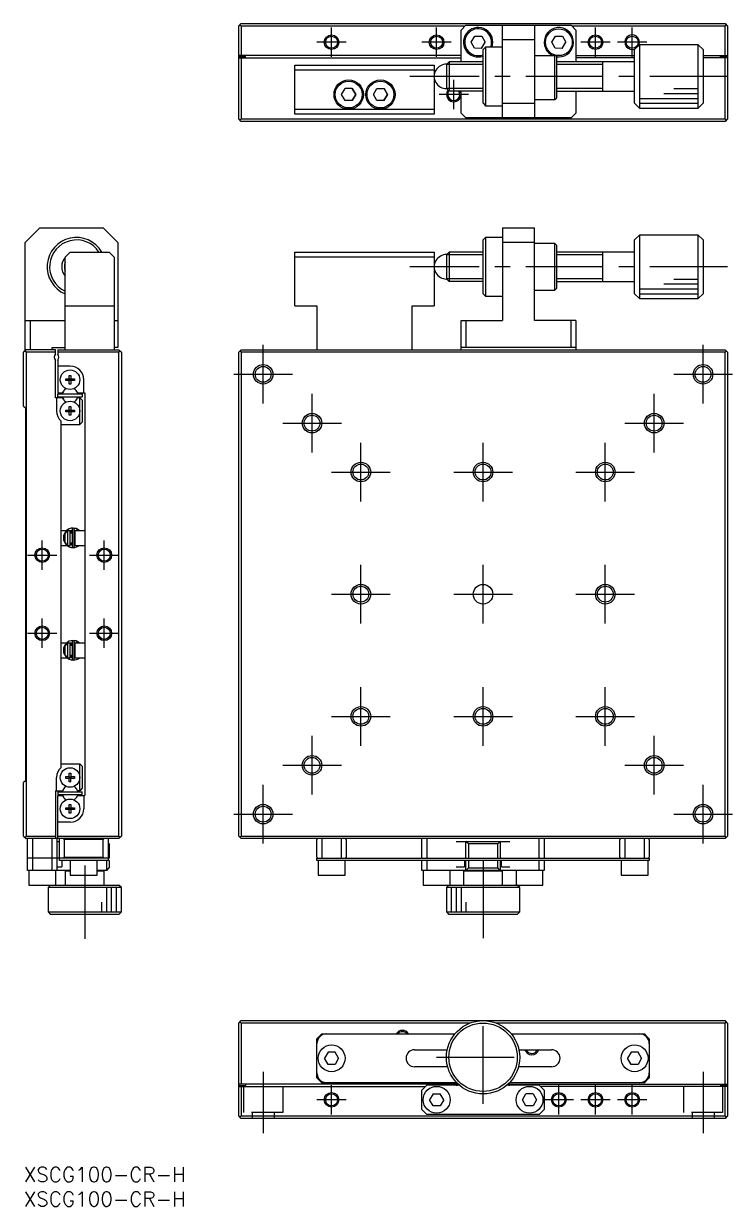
# Model space of a CAD drawing. Extents: x 0 to 313, y -8 to 234.
# Drawn here: x 0 to 145, y -8 to 234 of the extents above; entities that cross this region are included whole.
import ezdxf

# ---------------------------------------------------------------- set-up
doc = ezdxf.new("R2010")
doc.units = 0
doc.header["$LTSCALE"] = 0.5
doc.linetypes.add('CENTER', pattern=[50.8, 31.75, -6.35, 6.35, -6.35])
doc.linetypes.add('DASHED', pattern=[19.05, 12.7, -6.35])
for name, color, linetype in [('MSM_CENTER', 1, 'CENTER'), ('MSM_CONTINUOUS', 7, 'CONTINUOUS'), ('MSM_DASHED', 4, 'DASHED'), ('MSM_NARROW', 5, 'CONTINUOUS'), ('MSM_PART_NUMBER', 7, 'CONTINUOUS')]:
    doc.layers.add(name, color=color, linetype=linetype)
doc.styles.get("Standard").update_dxf_attribs({"font": 'txt.shx', "height": 3, "bigfont": 'bigfont.shx'})

# ---------------------------------------------------------------- blocks, each defined once
blk = doc.blocks.new('*U2')
at = {"layer": 'MSM_PART_NUMBER'}
blk.add_text('XSCG100-CR-H', height=3, dxfattribs=at).set_placement((0, -3))
blk = doc.blocks.new('*U3')
at = {"layer": 'MSM_PART_NUMBER'}
blk.add_text('XSCG100-CR-H', height=3, dxfattribs=at).set_placement((0, -8))

msp = doc.modelspace()

# ---------------------------------------------------------------- linework, layer by layer
at = {"layer": 'MSM_CENTER'}
for p, q in [((62.999999, 227.199999), (62.999999, 233.200001)), ((84.499999, 227.199999), (84.499999, 233.200001)), ((116.999999, 227.199999), (116.999999, 233.200001)), ((124.499999, 227.199999), (124.499999, 233.200001)), ((66.000002, 230.2), (59.999998, 230.2)), ((87.500002, 230.2), (81.499998, 230.2)), ((120.000001, 230.2), (113.999998, 230.2)), ((127.500001, 230.2), (121.499998, 230.2)), ((144, 223.2), (79, 223.2)), ((87.999999, 216.499999), (87.999999, 222.500001)), ((91.000002, 219.5), (84.999999, 219.5)), ((144, 184.25), (79, 184.25)), ((49, 156.25), (49, 168.25)), ((139, 156.25), (139, 168.25)), ((43, 162.25), (55, 162.25)), ((133, 162.25), (145, 162.25)), ((59, 146.25), (59, 158.25)), ((129, 146.25), (129, 158.25)), ((53, 152.25), (65, 152.25)), ((123, 152.25), (135, 152.25)), ((69, 136.25), (69, 148.25)), ((94, 136.25), (94, 148.25)), ((119, 136.25), (119, 148.25)), ((63, 142.25), (75, 142.25)), ((88, 142.25), (100, 142.25)), ((113, 142.25), (125, 142.25)), ((3.8, 122.249999), (3.8, 128.250001)), ((16.5, 122.249999), (16.5, 128.250001)), ((0.799998, 125.25), (6.800001, 125.25)), ((13.499998, 125.25), (19.500001, 125.25)), ((69, 111.25), (69, 123.25)), ((94, 111.25), (94, 123.25)), ((119, 111.25), (119, 123.25)), ((63, 117.25), (75, 117.25)), ((88, 117.25), (100, 117.25)), ((113, 117.25), (125, 117.25)), ((3.8, 106.249999), (3.8, 112.250001)), ((16.5, 106.249999), (16.5, 112.250001)), ((0.799998, 109.25), (6.800001, 109.25)), ((13.499998, 109.25), (19.500001, 109.25)), ((69, 86.25), (69, 98.25)), ((94, 86.25), (94, 98.25)), ((119, 86.25), (119, 98.25)), ((63, 92.25), (75, 92.25)), ((88, 92.25), (100, 92.25)), ((113, 92.25), (125, 92.25)), ((59, 76.25), (59, 88.25)), ((129, 76.25), (129, 88.25)), ((53, 82.25), (65, 82.25)), ((123, 82.25), (135, 82.25)), ((49, 66.25), (49, 78.25)), ((139, 66.25), (139, 78.25)), ((43, 72.25), (55, 72.25)), ((133, 72.25), (145, 72.25)), ((12.5, 61.75), (12.5, 46.75)), ((94, 62.75), (94, 46.75)), ((94, 13), (94, 32)), ((84.5, 22.5), (103.5, 22.5)), ((49, 19.5), (49, 7)), ((139, 19.5), (139, 7)), ((62.999999, 10.799999), (62.999999, 16.800001)), ((109.499999, 10.799999), (109.499999, 16.800001)), ((116.999999, 10.799999), (116.999999, 16.800001)), ((124.499999, 10.799999), (124.499999, 16.800001)), ((66.000002, 13.8), (59.999998, 13.8)), ((112.500001, 13.8), (106.499998, 13.8)), ((120.000001, 13.8), (113.999998, 13.8)), ((127.500001, 13.8), (121.499998, 13.8))]:
    msp.add_line(p, q, dxfattribs=at)
at = {"layer": 'MSM_CONTINUOUS'}
for p, q in [((44, 233.5), (44.5, 234)), ((44, 214.5), (44, 233.5)), ((44.25, 233.75), (44.5, 233.5)), ((44.5, 234), (143.5, 234)), ((44.5, 233.5), (44.5, 227.5)), ((90.3, 233.5), (44.5, 233.5)), ((90.5, 233.7), (89.5, 232.7)), ((89.5, 226.2), (89.5, 232.7)), ((90.5, 233.7), (112, 233.7)), ((98, 214.7), (98, 233.7)), ((104.5, 233.7), (104.5, 214.7)), ((113, 232.7), (112, 233.7)), ((143.5, 233.5), (112.2, 233.5)), ((113, 232.7), (113, 226.2)), ((143.5, 234), (144, 233.5)), ((143.5, 233.5), (143.75, 233.75)), ((143.5, 227.5), (143.5, 233.5)), ((144, 233.5), (144, 214.5)), ((91.556684, 230.213072), (92.289662, 231.456485)), ((92.267021, 228.956587), (91.556684, 230.213072)), ((92.289662, 231.456485), (93.732979, 231.443413)), ((93.710338, 228.943515), (94.443316, 230.186928)), ((93.732979, 231.443413), (94.443316, 230.186928)), ((104.5, 230.7), (98, 230.7)), ((108.056684, 230.213072), (108.789662, 231.456485)), ((108.767021, 228.956587), (108.056684, 230.213072)), ((108.789662, 231.456485), (110.232979, 231.443413)), ((110.210338, 228.943515), (110.943316, 230.186928)), ((110.232979, 231.443413), (110.943316, 230.186928)), ((89.5, 227.5), (44, 227.5)), ((93.710338, 228.943515), (92.267021, 228.956587)), ((94.5, 229.2), (94, 228.7)), ((94, 217.7), (94, 228.7)), ((94.5, 229.2), (94.5, 217.2)), ((98, 229.2), (94.5, 229.2)), ((110.210338, 228.943515), (108.767021, 228.956587)), ((113, 227.5), (125, 227.5)), ((126, 229.7), (125, 228.7)), ((125, 217.7), (125, 228.7)), ((126, 229.7), (126, 216.7)), ((138, 229.7), (126, 229.7)), ((138, 216.7), (138, 229.7)), ((139, 228.7), (138, 229.7)), ((139, 228.7), (139, 217.7)), ((139, 227.5), (144, 227.5)), ((44, 227.25), (45.4, 227.25)), ((44, 227), (89.5, 227)), ((44.5, 227), (44.5, 214.5)), ((45.4, 227), (45.4, 227.25)), ((55.5, 225.5), (84, 225.5)), ((55.5, 215.5), (55.5, 225.5)), ((84, 225.5), (84, 215.5)), ((86.5, 225.6585), (87.0415, 226.2)), ((86.5, 225.6585), (86.5, 220.7415)), ((87.0415, 226.2), (87.0415, 220.2)), ((94, 226.2), (87.0415, 226.2)), ((104.5, 227.45), (109, 227.45)), ((108.7, 218.45), (108.7, 227.45)), ((109, 227.45), (109, 218.75)), ((125, 226.2), (109, 226.2)), ((125, 227), (113, 227)), ((118.5, 220.199995), (118.5, 226.200005)), ((144, 227), (139, 227)), ((144, 227.25), (142.6, 227.25)), ((142.6, 227), (142.6, 227.25)), ((143.5, 214.5), (143.5, 227)), ((84, 224.5), (55.5, 224.5)), ((65.056684, 219.513072), (65.789663, 220.756485)), ((67.232979, 220.743413), (65.789663, 220.756485)), ((67.232979, 220.743413), (67.943317, 219.486928)), ((67.943316, 219.486928), (67.232979, 220.743413)), ((71.556684, 219.513072), (72.289663, 220.756485)), ((72.289663, 220.756485), (73.732979, 220.743413)), ((73.732979, 220.743413), (74.443317, 219.486928)), ((74.443316, 219.486928), (73.732979, 220.743413)), ((87.0415, 220.2), (86.5, 220.7415)), ((65.767021, 218.256587), (65.056684, 219.513072)), ((67.210338, 218.243515), (65.767021, 218.256587)), ((67.943317, 219.486928), (67.210338, 218.243515)), ((67.210338, 218.243515), (67.943316, 219.486928)), ((72.267021, 218.256587), (71.556684, 219.513072)), ((73.710338, 218.243515), (72.267021, 218.256587)), ((74.443317, 219.486928), (73.710338, 218.243515)), ((73.710338, 218.243515), (74.443316, 219.486928)), ((94, 220.2), (87.0415, 220.2)), ((89.5, 215.7), (89.5, 220.2)), ((104.5, 218.45), (108.7, 218.45)), ((108.7, 218.45), (109, 218.75)), ((109, 220.2), (125, 220.2)), ((113, 220.2), (113, 215.7)), ((55.5, 216.5), (84, 216.5)), ((84, 215.5), (55.5, 215.5)), ((89.5, 215.7), (90.5, 214.7)), ((94, 217.7), (94.5, 217.2)), ((94.5, 217.2), (98, 217.2)), ((98, 217.7), (104.5, 217.7)), ((112, 214.7), (113, 215.7)), ((125, 217.7), (126, 216.7)), ((126, 216.7), (138, 216.7)), ((138, 216.7), (139, 217.7)), ((44.5, 214), (44, 214.5)), ((44.5, 214.5), (44.25, 214.25)), ((44.5, 214.5), (143.5, 214.5)), ((143.5, 214), (44.5, 214)), ((112, 214.7), (90.5, 214.7)), ((143.75, 214.25), (143.5, 214.5)), ((144, 214.5), (143.5, 214)), ((3.3, 192.25), (0.3, 189.25)), ((3.3, 192.25), (16.3, 192.25)), ((19.3, 189.25), (16.3, 192.25)), ((98, 192.25), (98, 173.25)), ((98, 192.25), (104.5, 192.25)), ((104.5, 173.25), (104.5, 192.25)), ((0.3, 167.25), (0.3, 189.25)), ((19.3, 189.25), (19.3, 167.75)), ((94.5, 190.25), (94, 189.75)), ((94, 178.75), (94, 189.75)), ((94.5, 190.25), (94.5, 178.25)), ((98, 190.25), (94.5, 190.25)), ((104.5, 189.25), (98, 189.25)), ((108.7, 189), (104.5, 189)), ((108.7, 179.5), (108.7, 189)), ((109, 188.7), (108.7, 189)), ((126, 190.75), (125, 189.75)), ((125, 178.75), (125, 189.75)), ((126, 190.75), (126, 177.75)), ((138, 190.75), (126, 190.75)), ((138, 177.75), (138, 190.75)), ((139, 189.75), (138, 190.75)), ((139, 189.75), (139, 178.75)), ((9.5, 187.25), (8.5, 186.25)), ((9.5, 187.25), (17.5, 187.25)), ((18.5, 186.25), (17.5, 187.25)), ((55.5, 176.25), (55.5, 187.25)), ((55.5, 187.25), (84, 187.25)), ((84, 187.25), (84, 176.25)), ((86.5, 186.7085), (87.0415, 187.25)), ((86.5, 186.7085), (86.5, 181.7915)), ((87.0415, 187.25), (87.0415, 181.25)), ((94, 187.25), (87.0415, 187.25)), ((109, 188.7), (109, 179.8)), ((125, 187.25), (109.000019, 187.25)), ((118.5, 181.249995), (118.5, 187.250005)), ((8.5, 167.25), (8.5, 186.25)), ((18.5, 186.25), (18.5, 167.25)), ((84, 186.25), (55.5, 186.25)), ((87.0415, 181.25), (86.5, 181.7915)), ((94, 181.25), (87.0415, 181.25)), ((104.5, 179.5), (108.7, 179.5)), ((108.7, 179.5), (109, 179.8)), ((109.000019, 181.25), (125, 181.25)), ((94, 178.75), (94.5, 178.25)), ((94.5, 178.25), (98, 178.25)), ((125, 178.75), (126, 177.75)), ((126, 177.75), (138, 177.75)), ((138, 177.75), (139, 178.75)), ((8.5, 176.25), (18.5, 176.25)), ((55.5, 176.25), (60, 176.25)), ((60, 176.25), (60, 167.25)), ((79.5, 176.25), (84, 176.25)), ((79.5, 167.25), (79.5, 176.25)), ((0.3, 173.25), (8.5, 173.25)), ((1.3, 173.25), (1.3, 167.25)), ((18.5, 173.25), (19.3, 173.25)), ((89.5, 173.25), (98, 173.25)), ((89.5, 167.25), (89.5, 173.25)), ((90.5, 173.25), (90.5, 167.75)), ((113, 173.25), (104.5, 173.25)), ((112, 167.75), (112, 173.25)), ((113, 173.25), (113, 167.25)), ((0.5, 167.25), (0, 166.75)), ((0.5, 166.75), (0.25, 167)), ((6.5, 167.25), (0.3, 167.25)), ((5.8, 167.25), (5.8, 167.75)), ((5.8, 167.75), (8.5, 167.75)), ((6.5, 166.411438), (6.5, 167.25)), ((7, 167.25), (7, 166.35)), ((7, 167.25), (19.5, 167.25)), ((19.3, 167.75), (18.5, 167.75)), ((19.5, 167.25), (20, 166.75)), ((19.75, 167), (19.5, 166.75)), ((44.5, 167.25), (44, 166.75)), ((44.5, 166.75), (44.25, 167)), ((44.5, 167.25), (143.5, 167.25)), ((113, 167.75), (89.5, 167.75)), ((144, 166.75), (143.5, 167.25)), ((143.75, 167), (143.5, 166.75)), ((0, 155.75), (0, 166.75)), ((0.5, 166.75), (0.5, 67.75)), ((6.5, 166.75), (0.5, 166.75)), ((6.5, 157.45), (6.5, 165.088562)), ((19.5, 166.75), (7, 166.75)), ((7, 165.15), (7, 158.45)), ((19.5, 67.75), (19.5, 166.75)), ((20, 166.75), (20, 67.75)), ((44, 67.75), (44, 166.75)), ((143.5, 166.75), (44.5, 166.75)), ((44.5, 166.75), (44.5, 67.75)), ((143.5, 67.75), (143.5, 166.75)), ((144, 166.75), (144, 67.75)), ((9.55, 163.9), (7, 163.9)), ((8.613639, 161.33), (9.32, 161.33)), ((8.613639, 160.97), (8.613639, 161.33)), ((9.32, 160.97), (8.613639, 160.97)), ((9.32, 162.036361), (9.68, 162.036361)), ((9.32, 161.33), (9.32, 162.036361)), ((9.330372, 161.319628), (9.32, 161.33)), ((9.330372, 160.980372), (9.32, 160.97)), ((9.32, 160.263639), (9.32, 160.97)), ((9.68, 160.263639), (9.32, 160.263639)), ((9.330372, 160.980372), (9.330372, 161.319628)), ((9.330372, 161.319628), (9.669628, 161.319628)), ((9.669628, 160.980372), (9.330372, 160.980372)), ((9.669628, 161.319628), (9.68, 161.33)), ((9.669628, 161.319628), (9.669628, 160.980372)), ((9.669628, 160.980372), (9.68, 160.97)), ((9.68, 162.036361), (9.68, 161.33)), ((9.68, 161.33), (10.386361, 161.33)), ((9.68, 160.97), (9.68, 160.263639)), ((10.386361, 160.97), (9.68, 160.97)), ((10.386361, 161.33), (10.386361, 160.97)), ((12.3, 158.45), (12.3, 161.15)), ((7.955588, 157.45), (6.5, 157.45)), ((6.75, 157.45), (6.75, 154.75)), ((7, 158.45), (7.955588, 158.45)), ((7, 158.25), (12, 158.25)), ((7, 157.65), (7, 158.25)), ((7, 157.65), (12, 157.65)), ((7.955588, 158.45), (8.125185, 158.74375)), ((8.125185, 157.15625), (7.955588, 157.45)), ((10.874815, 158.74375), (11.044412, 158.45)), ((11.044412, 157.45), (10.874815, 157.15625)), ((11.044412, 158.45), (12.5, 158.45)), ((11.5, 157.45), (11.044412, 157.45)), ((11.5, 151.95), (11.5, 157.45)), ((11.5, 157.45), (12, 156.95)), ((12, 158.25), (12, 157.65)), ((12.5, 158.45), (12.5, 76.05)), ((0, 155.75), (0.35, 155.4)), ((0.35, 155.4), (0.35, 79.1)), ((8.613639, 154.93), (9.32, 154.93)), ((8.613639, 154.57), (8.613639, 154.93)), ((9.32, 155.636361), (9.68, 155.636361)), ((9.32, 154.93), (9.32, 155.636361)), ((9.330372, 154.919628), (9.32, 154.93)), ((9.330372, 154.580372), (9.330372, 154.919628)), ((9.330372, 154.919628), (9.669628, 154.919628)), ((9.669628, 154.919628), (9.68, 154.93)), ((9.669628, 154.919628), (9.669628, 154.580372)), ((9.68, 155.636361), (9.68, 154.93)), ((9.68, 154.93), (10.386361, 154.93)), ((10.386361, 154.93), (10.386361, 154.57)), ((12, 156.95), (12, 152.45)), ((7.7, 81.829062), (7.7, 152.670938)), ((9.32, 154.57), (8.613639, 154.57)), ((9.330372, 154.580372), (9.32, 154.57)), ((9.32, 153.863639), (9.32, 154.57)), ((9.68, 153.863639), (9.32, 153.863639)), ((9.669628, 154.580372), (9.330372, 154.580372)), ((9.669628, 154.580372), (9.68, 154.57)), ((9.68, 154.57), (9.68, 153.863639)), ((10.386361, 154.57), (9.68, 154.57)), ((7.7, 151.95), (11.5, 151.95)), ((12, 152.45), (11.5, 151.95)), ((10.836311, 130.663382), (10.154198, 130.790229)), ((10.527729, 130.682595), (10.492342, 130.676483)), ((10.563375, 130.686937), (10.527729, 130.682595)), ((10.59919, 130.689496), (10.563375, 130.686937)), ((10.635089, 130.690268), (10.59919, 130.689496)), ((10.670982, 130.68925), (10.635089, 130.690268)), ((10.706781, 130.686445), (10.670982, 130.68925)), ((10.742398, 130.681859), (10.706781, 130.686445)), ((10.777745, 130.675504), (10.742398, 130.681859)), ((8.768488, 130.25), (7.7, 130.25)), ((8.5, 129.666515), (9, 130.195683)), ((8.5, 127.833485), (8.5, 129.666515)), ((9, 130.25), (9, 127.25)), ((9.5, 130.25), (9, 130.25)), ((9.499825, 130.205309), (9.90976, 130.325193)), ((9.5, 127.25), (9.5, 130.25)), ((9.909816, 129.75), (9.5, 129.75)), ((9.7, 130.25), (9.611564, 130.25)), ((9.7, 129.75), (9.7, 130.25)), ((9.909816, 130.566084), (9.909816, 127.016084)), ((10.355104, 130.63469), (10.349733, 130.632424)), ((10.388597, 130.647694), (10.355104, 130.63469)), ((10.359816, 127.016084), (10.359816, 130.566084)), ((10.359816, 129.965221), (10.499959, 130.205542)), ((10.5, 129.75), (10.359816, 129.75)), ((10.42269, 130.659011), (10.388597, 130.647694)), ((10.4573, 130.668616), (10.42269, 130.659011)), ((10.492342, 130.676483), (10.4573, 130.668616)), ((10.5, 130.25), (10.5, 127.25)), ((12.5, 130.25), (10.5, 130.25)), ((10.768643, 130.259397), (10.763253, 130.25)), ((10.774403, 130.269881), (10.768643, 130.259397)), ((10.921883, 130.629112), (10.774062, 130.249982)), ((10.780495, 130.281383), (10.774403, 130.269881)), ((10.812736, 130.667394), (10.777745, 130.675504)), ((10.78688, 130.293829), (10.780495, 130.281383)), ((10.793516, 130.307137), (10.78688, 130.293829)), ((10.80036, 130.32122), (10.793516, 130.307137)), ((10.807367, 130.335987), (10.80036, 130.32122)), ((10.814492, 130.351342), (10.807367, 130.335987)), ((10.847283, 130.65755), (10.812736, 130.667394)), ((10.821688, 130.367185), (10.814492, 130.351342)), ((10.828909, 130.383412), (10.821688, 130.367185)), ((10.836107, 130.399918), (10.828909, 130.383412)), ((10.843236, 130.416596), (10.836107, 130.399918)), ((10.92052, 130.629692), (10.836311, 130.663382)), ((10.850248, 130.433336), (10.843236, 130.416596)), ((10.881302, 130.645995), (10.847283, 130.65755)), ((10.857099, 130.450029), (10.850248, 130.433336)), ((10.863744, 130.466568), (10.857099, 130.450029)), ((10.87014, 130.482844), (10.863744, 130.466568)), ((10.876244, 130.498751), (10.87014, 130.482844)), ((10.882017, 130.514185), (10.876244, 130.498751)), ((10.912964, 130.633498), (10.881302, 130.645995)), ((10.887422, 130.529047), (10.882017, 130.514185)), ((10.892423, 130.543239), (10.887422, 130.529047)), ((10.896988, 130.556668), (10.892423, 130.543239)), ((10.901087, 130.569248), (10.896988, 130.556668)), ((10.904693, 130.580897), (10.901087, 130.569248)), ((10.907783, 130.591538), (10.904693, 130.580897)), ((10.910336, 130.601102), (10.907783, 130.591538)), ((10.912337, 130.609527), (10.910336, 130.601102)), ((10.912259, 130.633645), (10.913719, 130.632925)), ((10.913771, 130.616759), (10.912337, 130.609527)), ((11.501531, 130.250224), (10.912719, 130.63301)), ((10.913719, 130.632925), (10.914604, 130.630858)), ((10.91463, 130.622749), (10.913771, 130.616759)), ((10.914604, 130.630858), (10.914909, 130.627459)), ((10.914909, 130.627459), (10.91463, 130.622749)), ((10.994592, 130.596219), (10.92052, 130.629692)), ((7.7, 127.25), (8.862118, 127.25)), ((9, 127.304317), (8.5, 127.833485)), ((9, 127.25), (9.5, 127.25)), ((9.909751, 127.25729), (9.499871, 127.376509)), ((9.5, 127.75), (9.909816, 127.75)), ((9.7, 127.303188), (9.7, 127.75)), ((10.359816, 127.75), (10.5, 127.75)), ((10.499995, 127.376607), (10.359816, 127.616948)), ((10.500103, 127.284345), (10.359883, 127.256971)), ((10.5, 127.25), (12.5, 127.25)), ((10.859415, 126.928523), (10.860371, 126.928841)), ((10.860371, 126.928841), (10.862998, 126.929722)), ((10.862998, 126.929722), (10.864236, 126.930141)), ((10.864236, 126.930141), (10.865972, 126.930732)), ((10.865972, 126.930732), (10.86775, 126.931344)), ((10.86775, 126.931344), (10.869134, 126.931823)), ((10.869134, 126.931823), (10.870426, 126.932273)), ((10.870426, 126.932273), (10.871895, 126.932789)), ((10.871895, 126.932789), (10.873133, 126.933226)), ((10.873133, 126.933226), (10.874875, 126.933845)), ((10.874875, 126.933845), (10.876282, 126.934349)), ((10.876282, 126.934349), (10.8777, 126.93486)), ((10.8777, 126.93486), (10.878964, 126.935319)), ((10.878964, 126.935319), (10.912964, 126.948671)), ((10.912259, 126.948524), (10.912056, 126.949009)), ((10.912964, 126.948671), (10.912259, 126.948524)), ((8.768488, 107.25), (7.7, 107.25)), ((8.5, 106.666515), (9, 107.195683)), ((8.5, 104.833485), (8.5, 106.666515)), ((9, 107.25), (9, 104.25)), ((9.5, 107.25), (9, 107.25)), ((9.499825, 107.205309), (9.90976, 107.325193)), ((9.5, 104.25), (9.5, 107.25)), ((9.909816, 106.75), (9.5, 106.75)), ((9.7, 107.25), (9.611564, 107.25)), ((9.7, 106.75), (9.7, 107.25)), ((9.909816, 107.566084), (9.909816, 104.016084)), ((10.836311, 107.663382), (10.154198, 107.790229)), ((10.355104, 107.63469), (10.349733, 107.632424)), ((10.388597, 107.647694), (10.355104, 107.63469)), ((10.359816, 104.016084), (10.359816, 107.566084)), ((10.359816, 106.965221), (10.499959, 107.205542)), ((10.5, 106.75), (10.359816, 106.75)), ((10.42269, 107.659011), (10.388597, 107.647694)), ((10.4573, 107.668616), (10.42269, 107.659011)), ((10.492342, 107.676483), (10.4573, 107.668616)), ((10.527729, 107.682595), (10.492342, 107.676483)), ((10.5, 107.25), (10.5, 104.25)), ((12.5, 107.25), (10.5, 107.25)), ((10.563375, 107.686937), (10.527729, 107.682595)), ((10.59919, 107.689496), (10.563375, 107.686937)), ((10.635089, 107.690268), (10.59919, 107.689496)), ((10.670982, 107.68925), (10.635089, 107.690268)), ((10.706781, 107.686445), (10.670982, 107.68925)), ((10.742398, 107.681859), (10.706781, 107.686445)), ((10.777745, 107.675504), (10.742398, 107.681859)), ((10.768643, 107.259397), (10.763253, 107.25)), ((10.774403, 107.269881), (10.768643, 107.259397)), ((10.922579, 107.627992), (10.774062, 107.249982)), ((10.780495, 107.281383), (10.774403, 107.269881)), ((10.812736, 107.667394), (10.777745, 107.675504)), ((10.78688, 107.293829), (10.780495, 107.281383)), ((10.793516, 107.307137), (10.78688, 107.293829)), ((10.80036, 107.32122), (10.793516, 107.307137)), ((10.807367, 107.335987), (10.80036, 107.32122)), ((10.814492, 107.351342), (10.807367, 107.335987)), ((10.847283, 107.65755), (10.812736, 107.667394)), ((10.821688, 107.367185), (10.814492, 107.351342)), ((10.828909, 107.383412), (10.821688, 107.367185)), ((10.836107, 107.399918), (10.828909, 107.383412)), ((10.843236, 107.416596), (10.836107, 107.399918)), ((10.994592, 107.596219), (10.836311, 107.663382)), ((10.850248, 107.433336), (10.843236, 107.416596)), ((10.881302, 107.645995), (10.847283, 107.65755)), ((10.857099, 107.450029), (10.850248, 107.433336)), ((10.863744, 107.466568), (10.857099, 107.450029)), ((10.87014, 107.482844), (10.863744, 107.466568)), ((10.876244, 107.498751), (10.87014, 107.482844)), ((10.882017, 107.514185), (10.876244, 107.498751)), ((10.912964, 107.633498), (10.881302, 107.645995)), ((10.887422, 107.529047), (10.882017, 107.514185)), ((10.892423, 107.543239), (10.887422, 107.529047)), ((10.896988, 107.556668), (10.892423, 107.543239)), ((10.901087, 107.569248), (10.896988, 107.556668)), ((10.904693, 107.580897), (10.901087, 107.569248)), ((10.907783, 107.591538), (10.904693, 107.580897)), ((10.910336, 107.601102), (10.907783, 107.591538)), ((10.912337, 107.609527), (10.910336, 107.601102)), ((10.912259, 107.633645), (10.913719, 107.632925)), ((10.913771, 107.616759), (10.912337, 107.609527)), ((11.501531, 107.250224), (10.912719, 107.63301)), ((10.913719, 107.632925), (10.914604, 107.630858)), ((10.91463, 107.622749), (10.913771, 107.616759)), ((10.914604, 107.630858), (10.914909, 107.627459)), ((10.914909, 107.627459), (10.91463, 107.622749)), ((10.921883, 107.629112), (10.922579, 107.627992)), ((7.7, 104.25), (8.862118, 104.25)), ((9, 104.304317), (8.5, 104.833485)), ((9, 104.25), (9.5, 104.25)), ((9.909751, 104.25729), (9.499871, 104.376509)), ((9.5, 104.75), (9.909816, 104.75)), ((9.7, 104.303188), (9.7, 104.75)), ((10.359816, 104.75), (10.5, 104.75)), ((10.499995, 104.376607), (10.359816, 104.616948)), ((10.500103, 104.284345), (10.359883, 104.256971)), ((10.5, 104.25), (12.5, 104.25)), ((10.859415, 103.928523), (10.860371, 103.928841)), ((10.860371, 103.928841), (10.862998, 103.929722)), ((10.862998, 103.929722), (10.864236, 103.930141)), ((10.864236, 103.930141), (10.865972, 103.930732)), ((10.865972, 103.930732), (10.86775, 103.931344)), ((10.86775, 103.931344), (10.869134, 103.931823)), ((10.869134, 103.931823), (10.870426, 103.932273)), ((10.870426, 103.932273), (10.871895, 103.932789)), ((10.871895, 103.932789), (10.873133, 103.933226)), ((10.873133, 103.933226), (10.874875, 103.933845)), ((10.874875, 103.933845), (10.876282, 103.934349)), ((10.876282, 103.934349), (10.8777, 103.93486)), ((10.8777, 103.93486), (10.878964, 103.935319)), ((10.878964, 103.935319), (10.912964, 103.948671)), ((10.912259, 103.948524), (10.912056, 103.949009)), ((10.912964, 103.948671), (10.912259, 103.948524)), ((7.7, 82.55), (11.5, 82.55)), ((11.5, 77.05), (11.5, 82.55)), ((11.5, 82.55), (12, 82.05)), ((8.613639, 79.93), (9.32, 79.93)), ((8.613639, 79.57), (8.613639, 79.93)), ((9.32, 80.636361), (9.68, 80.636361)), ((9.32, 79.93), (9.32, 80.636361)), ((9.330372, 79.919628), (9.32, 79.93)), ((9.330372, 79.580372), (9.330372, 79.919628)), ((9.330372, 79.919628), (9.669628, 79.919628)), ((9.669628, 79.919628), (9.68, 79.93)), ((9.669628, 79.919628), (9.669628, 79.580372)), ((9.68, 80.636361), (9.68, 79.93)), ((9.68, 79.93), (10.386361, 79.93)), ((10.386361, 79.93), (10.386361, 79.57)), ((12, 82.05), (12, 77.55)), ((0.35, 79.1), (0, 78.75)), ((0, 67.75), (0, 78.75)), ((6.75, 77.05), (6.75, 79.75)), ((9.32, 79.57), (8.613639, 79.57)), ((9.330372, 79.580372), (9.32, 79.57)), ((9.32, 78.863639), (9.32, 79.57)), ((9.68, 78.863639), (9.32, 78.863639)), ((9.669628, 79.580372), (9.330372, 79.580372)), ((9.669628, 79.580372), (9.68, 79.57)), ((10.386361, 79.57), (9.68, 79.57)), ((9.68, 78.863639), (9.68, 79.57)), ((12, 77.55), (11.5, 77.05)), ((6.5, 77.05), (7.955588, 77.05)), ((6.5, 77.05), (6.5, 67.25)), ((7, 76.85), (12, 76.85)), ((7, 76.85), (7, 76.25)), ((7, 76.25), (12, 76.25)), ((7, 67.25), (7, 76.05)), ((7, 76.05), (7.955588, 76.05)), ((8.125185, 77.34375), (7.955588, 77.05)), ((7.955588, 76.05), (8.125185, 75.75625)), ((11.044412, 77.05), (10.874815, 77.34375)), ((10.874815, 75.75625), (11.044412, 76.05)), ((11.5, 77.05), (11.044412, 77.05)), ((11.044412, 76.05), (12.5, 76.05)), ((12, 76.25), (12, 76.85)), ((12.3, 76.05), (12.3, 73.35)), ((8.613639, 73.53), (9.32, 73.53)), ((8.613639, 73.17), (8.613639, 73.53)), ((9.32, 73.17), (8.613639, 73.17)), ((9.32, 74.236361), (9.68, 74.236361)), ((9.32, 73.53), (9.32, 74.236361)), ((9.330372, 73.519628), (9.32, 73.53)), ((9.330372, 73.180372), (9.32, 73.17)), ((9.32, 72.463639), (9.32, 73.17)), ((9.330372, 73.180372), (9.330372, 73.519628)), ((9.330372, 73.519628), (9.669628, 73.519628)), ((9.669628, 73.180372), (9.330372, 73.180372)), ((9.669628, 73.519628), (9.68, 73.53)), ((9.669628, 73.519628), (9.669628, 73.180372)), ((9.669628, 73.180372), (9.68, 73.17)), ((9.68, 74.236361), (9.68, 73.53)), ((9.68, 73.53), (10.386361, 73.53)), ((9.68, 73.17), (9.68, 72.463639)), ((10.386361, 73.17), (9.68, 73.17)), ((10.386361, 73.53), (10.386361, 73.17)), ((9.55, 70.6), (7, 70.6)), ((9.68, 72.463639), (9.32, 72.463639)), ((0, 67.75), (0.5, 67.25)), ((0.25, 67.5), (0.5, 67.75)), ((0.5, 67.75), (6.5, 67.75)), ((6.8, 67.25), (0.5, 67.25)), ((0.8, 60.75), (0.8, 67.25)), ((1.8, 67.25), (1.8, 60.75)), ((5.8, 60.75), (5.8, 67.25)), ((6.8, 67.25), (6.8, 60.75)), ((6.8, 66.65), (7.3, 66.65)), ((7, 67.75), (19.5, 67.75)), ((19.5, 67.25), (7, 67.25)), ((7.3, 62.75), (7.3, 67.25)), ((8.3, 67.05), (8.1, 67.25)), ((8.3, 67.05), (8.3, 63.45)), ((16.3, 67.05), (8.3, 67.05)), ((16.5, 67.25), (16.3, 67.05)), ((16.3, 63.45), (16.3, 67.05)), ((17.3, 67.25), (17.3, 62.75)), ((17.5, 66.15), (17.3, 66.35)), ((17.5, 66.15), (17.5, 63.25)), ((19.5, 67.75), (19.75, 67.5)), ((20, 67.75), (19.5, 67.25)), ((44, 67.75), (44.5, 67.25)), ((44.5, 67.75), (44.25, 67.5)), ((44.5, 67.75), (143.5, 67.75)), ((143.5, 67.25), (44.5, 67.25)), ((60.2, 67.25), (60, 67.05)), ((60, 63.45), (60, 67.05)), ((61, 67.25), (61, 63.25)), ((65, 63.25), (65, 67.25)), ((66, 67.05), (65.8, 67.25)), ((66, 67.05), (66, 63.45)), ((81.5, 63.25), (81.5, 67.25)), ((82.5, 67.25), (82.5, 63.25)), ((88.5, 66.65), (99.5, 66.65)), ((91, 66.15), (90.5, 66.65)), ((90.5, 63.25), (90.5, 66.65)), ((97, 66.15), (91, 66.15)), ((91, 66.15), (91, 63.25)), ((97, 66.15), (97.5, 66.65)), ((97, 63.25), (97, 66.15)), ((97.5, 66.65), (97.5, 63.25)), ((105.5, 63.25), (105.5, 67.25)), ((106.5, 67.25), (106.5, 63.25)), ((122.2, 67.25), (122, 67.05)), ((122, 63.45), (122, 67.05)), ((123, 67.25), (123, 63.25)), ((127, 63.25), (127, 67.25)), ((128, 67.05), (127.8, 67.25)), ((128, 67.05), (128, 63.45)), ((143.75, 67.5), (143.5, 67.75)), ((143.5, 67.25), (144, 67.75)), ((17.5, 63.25), (0.8, 63.25)), ((8.1, 63.25), (8.3, 63.45)), ((8.3, 63.45), (16.3, 63.45)), ((16.3, 63.45), (16.5, 63.25)), ((60, 63.45), (60.2, 63.25)), ((60, 62.75), (60, 63.25)), ((60, 63.25), (128, 63.25)), ((65.8, 63.25), (66, 63.45)), ((122, 63.45), (122.2, 63.25)), ((127.8, 63.25), (128, 63.45)), ((128, 63.25), (128, 62.75)), ((9.55, 60.75), (0.8, 60.75)), ((1.05, 60.75), (1.05, 57.75)), ((6.55, 57.75), (6.55, 60.75)), ((6.8, 61.45), (7.8, 61.45)), ((17.5, 62.75), (7.3, 62.75)), ((7.8, 62.75), (7.8, 61.45)), ((8.7, 60.75), (8.5, 60.55)), ((8.5, 60.55), (8.5, 57.75)), ((9.55, 60.55), (8.500002, 60.55)), ((9.55, 62.75), (9.55, 59.75)), ((15.05, 59.75), (15.05, 62.75)), ((17, 60.75), (15.05, 60.75)), ((16.5, 60.55), (15.05, 60.55)), ((16.5, 60.55), (16.3, 60.75)), ((16.5, 57.75), (16.5, 60.55)), ((17, 60.75), (17, 62.75)), ((17, 60.75), (17.5, 61.25)), ((17.5, 62.75), (17.5, 61.25)), ((128, 62.75), (60, 62.75)), ((60.25, 62.75), (60.25, 59.75)), ((65.75, 59.75), (65.75, 62.75)), ((81.5, 60.75), (81.5, 62.75)), ((106.5, 60.75), (81.5, 60.75)), ((81.75, 60.75), (81.75, 57.75)), ((82.5, 62.75), (82.5, 60.75)), ((87.25, 57.75), (87.25, 60.75)), ((88.5, 61.45), (90.232051, 61.45)), ((90.2, 60.75), (90, 60.55)), ((98, 60.55), (90, 60.55)), ((90, 60.55), (90, 57.75)), ((90.232051, 62.75), (90.232051, 61.45)), ((90.5, 60.75), (90.5, 62.75)), ((90.5, 60.75), (91, 61.25)), ((91, 62.75), (91, 61.25)), ((91, 61.25), (97, 61.25)), ((97, 61.25), (97, 62.75)), ((97.5, 60.75), (97, 61.25)), ((97.5, 62.75), (97.5, 60.75)), ((97.767949, 61.45), (97.767949, 62.75)), ((97.767949, 61.45), (99.5, 61.45)), ((98, 60.55), (97.8, 60.75)), ((98, 57.75), (98, 60.55)), ((100.75, 60.75), (100.75, 57.75)), ((105.5, 60.75), (105.5, 62.75)), ((106.25, 57.75), (106.25, 60.75)), ((106.5, 62.75), (106.5, 60.75)), ((122.25, 62.75), (122.25, 59.75)), ((127.75, 59.75), (127.75, 62.75)), ((9.55, 59.75), (15.05, 59.75)), ((60.25, 59.75), (65.75, 59.75)), ((122.25, 59.75), (127.75, 59.75)), ((1.05, 57.75), (19.5, 57.75)), ((5.5, 57.75), (5, 57.25)), ((5, 57.25), (5, 52.25)), ((20, 57.25), (5.000003, 57.25)), ((20, 57.25), (19.5, 57.75)), ((20, 52.25), (20, 57.25)), ((81.75, 57.75), (106.25, 57.75)), ((87, 57.75), (86.5, 57.25)), ((101.5, 57.25), (86.5, 57.25)), ((86.5, 57.25), (86.5, 52.25)), ((101.5, 57.25), (101, 57.75)), ((101.5, 52.25), (101.5, 57.25)), ((5, 52.25), (20, 52.25)), ((5, 52.25), (5.5, 51.75)), ((19.5, 51.75), (5.5, 51.75)), ((19.5, 51.75), (20, 52.25)), ((86.5, 52.25), (101.5, 52.25)), ((86.5, 52.25), (87, 51.75)), ((101, 51.75), (87, 51.75)), ((101, 51.75), (101.5, 52.25)), ((44, 29.5), (44.5, 30)), ((44, 10.5), (44, 29.5)), ((44.25, 29.75), (44.5, 29.5)), ((44.5, 30), (143.5, 30)), ((44.5, 29.5), (44.5, 17)), ((91.307418, 29.5), (44.5, 29.5)), ((143.5, 29.5), (96.692582, 29.5)), ((144, 29.5), (143.5, 30)), ((143.5, 29.5), (143.75, 29.75)), ((143.5, 17), (143.5, 29.5)), ((144, 29.5), (144, 10.5)), ((61, 27.3), (60.2, 26.5)), ((61, 27.3), (88.237188, 27.3)), ((99.762812, 27.3), (127, 27.3)), ((127.8, 26.5), (127, 27.3)), ((60, 26.3), (60.2, 26.5)), ((60, 18.3), (60, 26.3)), ((60.2, 26.5), (60.2, 26.17178)), ((127.8, 26.17178), (127.8, 26.5)), ((127.8, 26.5), (128, 26.3)), ((128, 26.3), (128, 18.3)), ((62.278312, 23.55), (61.556624, 22.3)), ((62.278312, 21.05), (61.556624, 22.3)), ((63.721688, 23.55), (62.278312, 23.55)), ((64.443376, 22.3), (63.721688, 23.55)), ((64.443376, 22.3), (63.721688, 21.05)), ((80, 24.05), (86.661914, 24.05)), ((101.338086, 24.05), (108, 24.05)), ((124.278312, 23.55), (123.556624, 22.3)), ((124.278312, 21.05), (123.556624, 22.3)), ((125.721688, 23.55), (124.278312, 23.55)), ((126.443376, 22.3), (125.721688, 23.55)), ((126.443376, 22.3), (125.721688, 21.05)), ((63.721688, 21.05), (62.278312, 21.05)), ((86.757935, 20.55), (80, 20.55)), ((108, 20.55), (101.242065, 20.55)), ((125.721688, 21.05), (124.278312, 21.05)), ((88.90098, 17), (44, 17)), ((45.4, 17), (45.4, 16.75)), ((60.2, 18.1), (60, 18.3)), ((60.2, 18.42822), (60.2, 18.1)), ((60.2, 18.1), (61, 17.3)), ((88.595372, 17.3), (61, 17.3)), ((99.09902, 17), (144, 17)), ((127, 17.3), (99.404628, 17.3)), ((127, 17.3), (127.8, 18.1)), ((127.8, 18.1), (127.8, 18.42822)), ((128, 18.3), (127.8, 18.1)), ((142.6, 17), (142.6, 16.75)), ((44, 16.75), (45.4, 16.75)), ((44, 16.5), (82.2, 16.5)), ((44.5, 16.5), (44.5, 10.5)), ((82.5, 16.8), (81.5, 15.8)), ((81.5, 11.8), (81.5, 15.8)), ((88.5, 16.8), (82.5, 16.8)), ((83.778312, 15.05), (83.056624, 13.8)), ((83.778312, 15.05), (85.221688, 15.05)), ((85.943376, 13.8), (85.221688, 15.05)), ((105.5, 16.8), (99.5, 16.8)), ((102.056624, 13.8), (102.778312, 15.05)), ((104.221688, 15.05), (102.778312, 15.05)), ((104.221688, 15.05), (104.943376, 13.8)), ((106.5, 15.8), (105.5, 16.8)), ((144, 16.5), (105.8, 16.5)), ((106.5, 15.8), (106.5, 11.8)), ((144, 16.75), (142.6, 16.75)), ((143.5, 10.5), (143.5, 16.5)), ((83.778312, 12.55), (83.056624, 13.8)), ((85.221688, 12.55), (83.778312, 12.55)), ((85.943376, 13.8), (85.221688, 12.55)), ((102.778312, 12.55), (102.056624, 13.8)), ((104.221688, 12.55), (102.778312, 12.55)), ((104.943376, 13.8), (104.221688, 12.55)), ((44.5, 10), (44, 10.5)), ((44.5, 10.5), (44.25, 10.25)), ((44.5, 10.5), (143.5, 10.5)), ((143.5, 10), (44.5, 10)), ((81.5, 11.8), (82.5, 10.8)), ((105.5, 10.8), (82.5, 10.8)), ((105.5, 10.8), (106.5, 11.8)), ((143.75, 10.25), (143.5, 10.5)), ((144, 10.5), (143.5, 10))]:
    msp.add_line(p, q, dxfattribs=at)
for centre, radius in [((109.5, 230.2), 2.75), ((62.999999, 230.2), 1.2295), ((84.499999, 230.2), 1.2295), ((116.999999, 230.2), 1.2295), ((124.499999, 230.2), 1.2295), ((66.5, 219.5), 3), ((66.5, 219.5), 2.75), ((73, 219.5), 3), ((73, 219.5), 2.75), ((9.5, 161.15), 2), ((49, 162.25), 1.621), ((139, 162.25), 1.621), ((9.5, 154.75), 2), ((59, 152.25), 1.621), ((129, 152.25), 1.621), ((69, 142.25), 1.621), ((94, 142.25), 1.621), ((119, 142.25), 1.621), ((3.799999, 125.25), 1.2295), ((16.499999, 125.25), 1.2295), ((69, 117.25), 1.621), ((94, 117.25), 2), ((119, 117.25), 1.621), ((3.799999, 109.25), 1.2295), ((16.499999, 109.25), 1.2295), ((69, 92.25), 1.621), ((94, 92.25), 1.621), ((119, 92.25), 1.621), ((59, 82.25), 1.621), ((129, 82.25), 1.621), ((9.5, 79.75), 2), ((9.5, 73.35), 2), ((49, 72.25), 1.621), ((139, 72.25), 1.621), ((94, 22.5), 7.5), ((94, 22.5), 7), ((63, 22.3), 2.75), ((125, 22.3), 2.75), ((62.999999, 13.8), 1.2295), ((84.5, 13.8), 2.75), ((103.5, 13.8), 2.75), ((109.499999, 13.8), 1.2295), ((116.999999, 13.8), 1.2295), ((124.499999, 13.8), 1.2295)]:
    msp.add_circle(centre, radius, dxfattribs=at)
for centre, radius, start, end in [((93, 230.2), 3, 340.528779, 289.47120935), ((93, 230.2), 2.75, 338.676314, 291.32369649), ((109.5, 230.2), 3, 260.405932, 246.44351133), ((86.5, 223.2), 2.5, 89.05661378, 270.94337613), ((87.999999, 219.5), 1.2295, 143.54971687, 34.70401466), ((10.8, 184.25), 6, 30, 247.45966958), ((10.8, 184.25), 5.5, 33.055731, 245.28013812), ((86.5, 184.25), 2.5, 89.05661378, 270.94337613), ((10.8, 184.25), 3, 140.05549481, 219.94450519), ((7.25, 165.75), 1, 138.590378, 221.409622), ((6.2, 165.75), 1, 323.130102, 36.869898), ((9.55, 161.15), 2.75, 0, 90), ((9.5, 157.949999), 1.5875, 149.999969, 169.10691), ((9.5, 157.949999), 1.5875, 190.893016, 209.999969), ((9.5, 157.95), 1.5875, 135, 150), ((9.615, 157.83519), 1.75, 121.886504, 135.004406), ((9.5, 157.949999), 1.5875, 120.433182, 134.999974), ((9.5, 157.949999), 1.5875, 45.000026, 59.566818), ((9.385, 157.83519), 1.75, 44.995594, 58.113496), ((9.5, 157.95), 1.5875, 30, 45), ((9.5, 157.949999), 1.5875, 10.89309, 30), ((9.5, 157.949999), 1.5875, 330.000031, 349.106984), ((9.5, 157.95), 1.5875, 210, 225), ((9.5, 157.949999), 1.5875, 224.999974, 239.566737), ((9.615, 158.06481), 1.75, 224.995594, 238.113496), ((9.5, 157.949999), 1.5875, 300.433263, 315.000026), ((9.385, 158.06481), 1.75, 301.886504, 315.004406), ((9.5, 157.95), 1.5875, 315, 330), ((9.5, 154.75), 2.75, 180, 229.114807), ((10.134894, 128.791122), 1.999256, 90.7244, 269.309621), ((10.134816, 130.566084), 0.225, 0, 180), ((10.134816, 127.016084), 0.225, 180, 0), ((10.133182, 128.796113), 2.004326, 270.74954, 309.511687), ((10.134894, 105.791122), 1.999256, 90.7244, 269.309621), ((10.134816, 107.566084), 0.225, 0, 180), ((10.133182, 105.796113), 2.004326, 270.74954, 309.511687), ((10.134816, 104.016084), 0.225, 180, 0), ((9.5, 79.75), 2.75, 130.885193, 180), ((9.5, 76.55), 1.5875, 135, 150), ((9.5, 76.550001), 1.5875, 120.433263, 135.000026), ((9.615, 76.43519), 1.75, 121.886504, 135.004406), ((9.5, 76.550001), 1.5875, 44.999974, 59.566737), ((9.385, 76.43519), 1.75, 44.995594, 58.113496), ((9.5, 76.55), 1.5875, 30, 45), ((9.5, 76.550001), 1.5875, 150.000031, 169.106984), ((9.5, 76.550001), 1.5875, 190.89309, 210), ((9.5, 76.55), 1.5875, 210, 225), ((9.615, 76.66481), 1.75, 224.995594, 238.113496), ((9.5, 76.550001), 1.5875, 225.000026, 239.566818), ((9.5, 76.550001), 1.5875, 300.433182, 314.999974), ((9.385, 76.66481), 1.75, 301.886504, 315.004406), ((9.5, 76.55), 1.5875, 315, 330), ((9.5, 76.550001), 1.5875, 330, 349.10691), ((9.5, 76.550001), 1.5875, 10.893016, 29.999969), ((9.55, 73.35), 2.75, 270, 0), ((62, 25.3), 2, 90, 180), ((77.499999, 26.5), 1.2295, 40.59221186, 139.40778814), ((126, 25.3), 2, 0, 90), ((80, 22.3), 1.75, 90, 270), ((103.999999, 24.5), 1.2295, 201.4692876, 338.5307124), ((108, 22.3), 1.75, 270, 90), ((62, 19.3), 2, 180, 270), ((126, 19.3), 2, 270, 0), ((88.5, 18.8), 2, 270, 285.665024), ((99.5, 18.8), 2, 254.334976, 270)]:
    msp.add_arc(centre, radius, start, end, dxfattribs=at)
at = {"layer": 'MSM_DASHED'}
for p, q in [((45, 16.5), (45, 11.2)), ((53, 16.5), (53, 11.2)), ((135, 16.5), (135, 11.2)), ((143, 16.5), (143, 11.2)), ((53, 11.2), (45, 11.2)), ((46.75, 11.2), (46.75, 10)), ((51.25, 11.2), (51.25, 10)), ((143, 11.2), (135, 11.2)), ((136.75, 11.2), (136.75, 10)), ((141.25, 11.2), (141.25, 10))]:
    msp.add_line(p, q, dxfattribs=at)
at = {"layer": 'MSM_NARROW'}
for p, q in [((94, 225.6585), (86.5, 225.6585)), ((118.5, 225.6585), (109, 225.6585)), ((94, 220.7415), (86.5, 220.7415)), ((118.5, 220.7415), (109, 220.7415)), ((133, 220.7), (138, 220.7)), ((126, 218.7), (138, 218.7)), ((131, 219.7), (138, 219.7)), ((126, 217.7), (138, 217.7)), ((94, 186.7085), (86.5, 186.7085)), ((118.5, 186.7085), (109, 186.7085)), ((94, 181.7915), (86.5, 181.7915)), ((118.5, 181.7915), (109, 181.7915)), ((133, 181.75), (138, 181.75)), ((126, 179.75), (138, 179.75)), ((131, 180.75), (138, 180.75)), ((126, 178.75), (138, 178.75)), ((17, 52.25), (17, 57.25)), ((18, 52.25), (18, 57.25)), ((19, 52.25), (19, 57.25)), ((87.5, 57.25), (87.5, 52.25)), ((88.5, 57.25), (88.5, 52.25)), ((89.5, 57.25), (89.5, 52.25)), ((16, 52.25), (16, 54.25)), ((90.5, 54.25), (90.5, 52.25))]:
    msp.add_line(p, q, dxfattribs=at)
for centre, radius in [((62.999999, 230.2), 1.5), ((84.499999, 230.2), 1.5), ((116.999999, 230.2), 1.5), ((49, 162.25), 2), ((139, 162.25), 2), ((59, 152.25), 2), ((129, 152.25), 2), ((69, 142.25), 2), ((94, 142.25), 2), ((119, 142.25), 2), ((3.799999, 125.25), 1.5), ((16.499999, 125.25), 1.5), ((69, 117.25), 2), ((119, 117.25), 2), ((3.799999, 109.25), 1.5), ((16.499999, 109.25), 1.5), ((69, 92.25), 2), ((94, 92.25), 2), ((119, 92.25), 2), ((59, 82.25), 2), ((129, 82.25), 2), ((49, 72.25), 2), ((139, 72.25), 2), ((62.999999, 13.8), 1.5), ((109.499999, 13.8), 1.5), ((116.999999, 13.8), 1.5), ((124.499999, 13.8), 1.5)]:
    msp.add_circle(centre, radius, dxfattribs=at)
for centre, radius, start, end in [((124.499999, 230.2), 1.5, 334.47118012, 295.52881988), ((87.999999, 219.5), 1.5, 141.99933555, 27.81813928), ((10.8, 184.25), 2.4585, 159.31390617, 200.68609383), ((77.499999, 26.5), 1.5, 32.23095264, 147.76904736), ((103.999999, 24.5), 1.5, 197.45760312, 342.54239688)]:
    msp.add_arc(centre, radius, start, end, dxfattribs=at)

# ---------------------------------------------------------------- block references
at = {"layer": 'MSM_CONTINUOUS'}
for name in ['*U2', '*U3']:
    msp.add_blockref(name, (0, 0), dxfattribs=at)

doc.saveas('drawing.dxf')
